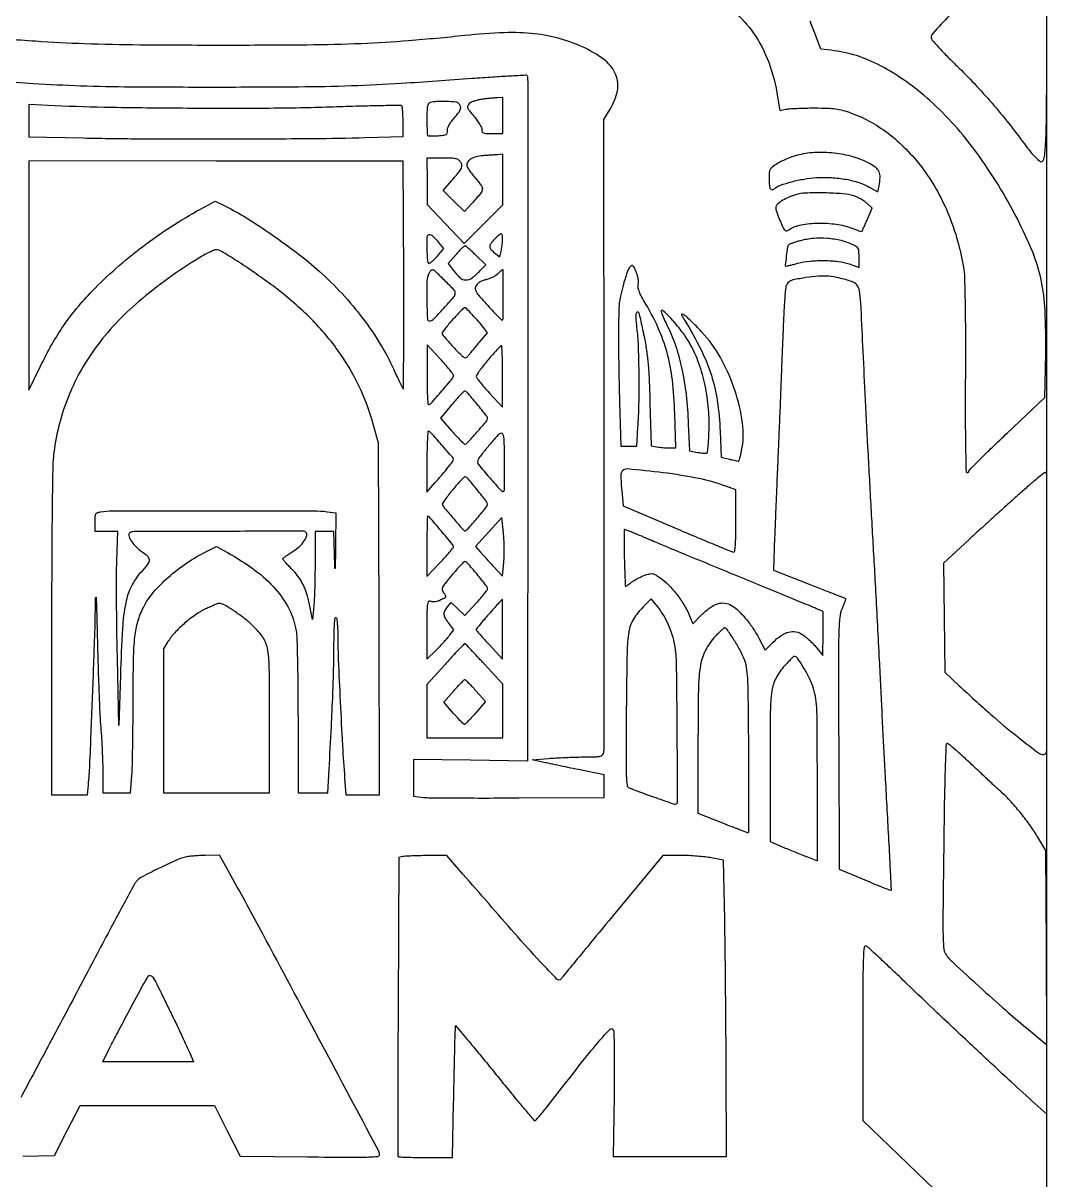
# Model space of a CAD drawing. Header units: millimetres. Extents: x 8 to 202, y 10 to 284.
# Drawn here: x 77.87 to 102.5, y 240.39 to 268.24 of the extents above; entities that cross this region are included whole.
import ezdxf

# ---------------------------------------------------------------- set-up
doc = ezdxf.new("R2010")
doc.units = ezdxf.units.MM
doc.layers.add('CUT', color=1, linetype='Continuous')
doc.layers.add('ENGRAVE', color=7, linetype='Continuous')

msp = doc.modelspace()

# ---------------------------------------------------------------- linework, layer by layer
at = {"layer": 'CUT'}
msp.add_lwpolyline([(62.5, 214), (102.5, 214), (102.5, 284), (62.5, 284)], close=True, dxfattribs=at)
at = {"layer": 'ENGRAVE'}
for points in [[(75.027, 264.546, -0.000025), (75.041, 266.94, -0.197414)], [(76.401, 266.91, 0.002443), (78.115, 266.787, 0.00792), (79.254, 266.73, 0.00708), (80.458, 266.705, 0.001654), (82.477, 266.698, 0.001783), (84.497, 266.706, 0.006621), (85.771, 266.732, 0.007419), (86.97, 266.79, 0.002682), (88.671, 266.908, -0.001619), (89.168, 266.943, -0.002639), (89.589, 266.969, -0.00037), (89.963, 266.99, -0.213411), (89.983, 266.983, -0.197566), (90.01, 266.917, -0.000434), (90.015, 265.822, -0.001078), (90.017, 263.985, -0.000067), (90.012, 258.561), (90.003, 250.47), (88.635, 250.491), (87.266, 250.512), (87.266, 250.067), (87.266, 249.622), (87.506, 249.597, 0.02343), (87.673, 249.588, 0.00096), (88.278, 249.583, 0.001672), (88.994, 249.581, 0.001184), (89.798, 249.583), (91.85, 249.593), (91.85, 249.865), (91.85, 250.138), (91.234, 250.264, -0.000642), (90.98, 250.316, -0.000639), (90.726, 250.37, -0.000625), (90.504, 250.417, -0.002506), (90.368, 250.446), (90.117, 250.502), (90.505, 250.533, -0.00632), (90.686, 250.546, -0.003232), (90.914, 250.557, -0.00321), (91.149, 250.565, -0.00482), (91.355, 250.569, 0.003894), (91.645, 250.574, 0.048157), (91.755, 250.588, 0.151628), (91.809, 250.619, 0.136947), (91.839, 250.676, 0.051198), (91.848, 250.76, 0.000037), (91.852, 252.972, 0.000437), (91.854, 255.439, 0.000267), (91.853, 258.349), (91.846, 265.919), (91.996, 266.167, 0.084472), (92.168, 266.607, 0.149229), (92.133, 266.992, 0.129173), (91.879, 267.33, 0.05607), (91.399, 267.63, 0.040689), (90.794, 267.86, 0.04432), (90.176, 267.981, 0.036238), (89.45, 268.005, 0.016279), (88.498, 267.937, -0.005943), (87.146, 267.811, -0.010059), (86.011, 267.742, -0.007884), (84.7, 267.71, -0.002301), (82.682, 267.701, -0.002063), (80.679, 267.709, -0.006636), (79.345, 267.738, -0.008189), (78.169, 267.799, -0.004696), (76.753, 267.908, 0.001545)], [(94.952, 268.529, -0.069932), (95.447, 267.993, -0.063789), (95.81, 267.293, -0.049169), (96.025, 266.459), (96.077, 266.13), (96.221, 266.163, -0.038099), (96.308, 266.175, -0.00566), (96.484, 266.185, -0.006346), (96.693, 266.192, -0.005426), (96.913, 266.194, -0.007309), (97.225, 266.189, -0.026624), (97.423, 266.172, -0.034044), (97.592, 266.137, -0.018385), (97.795, 266.072, -0.082568), (98.737, 265.542, -0.066176), (99.542, 264.698, -0.061629), (100.145, 263.61, -0.054703), (100.496, 262.364, -0.033128), (100.52, 262.117, -0.003805), (100.534, 261.559, -0.003697), (100.542, 260.79, -0.001447), (100.541, 259.73, 0.001215), (100.54, 258.668, 0.004023), (100.547, 257.969, 0.001039), (100.557, 257.439, 0.407887), (100.581, 257.415, 0.086016), (100.6, 257.418, 0.093898), (100.616, 257.427, 0.100304), (100.626, 257.441, 0.113789), (100.63, 257.457, -0.199278), (100.642, 257.486, -0.000752), (100.898, 257.741, -0.003691), (101.193, 258.029, -0.002292), (101.544, 258.363), (102.457, 259.226), (102.474, 260.27, 0.014773), (102.459, 261.322, 0.041136), (102.367, 262.053, 0.045388), (102.162, 262.719, 0.021379), (101.785, 263.537, 0.03822), (100.81, 265.123, 0.052118), (99.689, 266.372, 0.060427), (98.497, 267.212, 0.096213), (97.31, 267.582), (97.063, 267.609), (96.938, 267.951, 0.014894), (96.806, 268.28, 0.012133)], [(100.165, 268.428, 0.002869), (99.755, 267.987, 0.188116), (99.718, 267.892, 0.18002), (99.738, 267.837, 0.005996), (99.894, 267.661, 0.010329), (100.093, 267.45, 0.006082), (100.339, 267.206, -0.012163), (100.759, 266.78, -0.010194), (101.184, 266.308, -0.010138), (101.593, 265.816, -0.011594), (101.962, 265.328, 0.015904), (102.102, 265.147, 0.025745), (102.234, 265.003, 0.023635), (102.344, 264.904, 0.384813), (102.39, 264.907, 0.172461), (102.446, 265.025, 0.012221), (102.475, 265.397, 0.010775), (102.494, 265.97, 0.00241), (102.499, 266.948), (102.5, 268.614)], [(77.859, 240.96), (78.623, 240.973), (78.932, 241.577), (79.242, 242.181), (80.86, 242.181), (82.478, 242.181), (82.783, 241.568), (83.089, 240.955), (84.71, 240.941, 0.000723), (85.788, 240.933, 0.009322), (86.191, 240.938, 0.01738), (86.406, 240.953, 0.384918), (86.445, 240.996, 0.122956), (86.421, 241.093, 0.00006), (84.9, 243.948, 0.000885), (83.551, 246.468, 0.004269), (82.769, 247.894), (82.597, 248.202), (82.252, 248.197, 0.00844), (82.11, 248.193, 0.008469), (81.968, 248.184, 0.00833), (81.845, 248.172, 0.033181), (81.77, 248.158, 0.044832), (81.542, 248.078, 0.007916), (81.131, 247.884, 0.005376), (80.717, 247.674, 0.09647), (80.601, 247.582, 0.051642), (80.553, 247.511, 0.000651), (80.291, 247.031, 0.001903), (79.992, 246.474, 0.001245), (79.65, 245.83, -0.000198), (79.288, 245.144, -0.000199), (78.927, 244.46, -0.000194), (78.611, 243.864, -0.000803), (78.419, 243.504, 0.00043), (77.813, 242.367, 0.001383)], [(102.499, 238.92), (102.5, 240.444), (102.5, 241.967), (102.216, 242.223, -0.004071), (101.65, 242.739, -0.001132), (100.77, 243.559, -0.001195), (99.856, 244.419, -0.002289), (99.127, 245.115, 0.001769), (98.779, 245.447, 0.002657), (98.474, 245.734, 0.001073), (98.21, 245.978, 0.05959), (98.156, 246.017, 0.533053), (98.107, 245.992, 0.019946), (98.087, 245.747, 0.008954), (98.078, 245.266, 0.000652), (98.076, 243.941), (98.076, 241.82), (99.809, 240.144, 0.000665)]]:
    msp.add_lwpolyline(points, format="xyb", dxfattribs=at)
for points in [[(78.007, 265.89), (78.007, 265.503), (79.315, 265.473, 0.004572), (80.739, 265.453, 0.001569), (82.801, 265.449, 0.001506), (84.838, 265.459, 0.005796), (86.103, 265.483), (87.015, 265.511), (87.013, 265.863, 0.007717), (87.01, 266, 0.011344), (87.003, 266.12, 0.006838), (86.993, 266.219, 0.170512), (86.982, 266.244, 0.202848), (86.954, 266.255, 0.000445), (86.485, 266.248, 0.002843), (85.955, 266.236, 0.00175), (85.331, 266.216, -0.007179), (83.911, 266.186, -0.002794), (81.947, 266.184, -0.002768), (79.995, 266.204, -0.007847), (78.635, 266.247), (78.007, 266.276)], [(87.665, 266.323, 0.178659), (87.624, 266.294, 0.102834), (87.6, 266.238, 0.04298), (87.588, 266.134, 0.006575), (87.586, 265.926, 0.004707), (87.587, 265.78, 0.007275), (87.591, 265.654, 0.002935), (87.597, 265.547, 0.183298), (87.605, 265.53, 0.188599), (87.62, 265.523, 0.007109), (87.687, 265.521, 0.011955), (87.767, 265.522, 0.008036), (87.858, 265.527, 0.010257), (87.996, 265.539, 0.094785), (88.053, 265.557, 0.219395), (88.077, 265.588, 0.087755), (88.079, 265.644, -0.110587), (88.084, 265.699, -0.042947), (88.114, 265.771, -0.035311), (88.165, 265.853, -0.021209), (88.236, 265.944, 0.014393), (88.35, 266.086, 0.084316), (88.395, 266.17, 0.169026), (88.393, 266.235, 0.107799), (88.352, 266.3, 0.176221), (88.278, 266.335, 0.01344), (88.053, 266.348, 0.019233), (87.824, 266.347, 0.053202)], [(88.92, 266.404, 0.025139), (88.823, 266.387, 0.025662), (88.729, 266.361, 0.026495), (88.649, 266.329, 0.089111), (88.604, 266.298, 0.089993), (88.568, 266.246, 0.198733), (88.566, 266.199, 0.07853), (88.602, 266.135, 0.007187), (88.717, 265.994, -0.018832), (88.79, 265.901, -0.022143), (88.852, 265.807, -0.021741), (88.897, 265.724, -0.112905), (88.908, 265.674, 0.109175), (88.919, 265.623, 0.196408), (88.95, 265.595, 0.080613), (89.014, 265.582, 0.009576), (89.159, 265.579), (89.41, 265.579), (89.41, 266.013), (89.41, 266.446), (89.284, 266.439, 0.008626), (89.22, 266.435, 0.002815), (89.126, 266.426, 0.002805), (89.021, 266.416, 0.003161)], [(96.479, 265.05, 0.021692), (96.368, 265.016, 0.013654), (96.242, 264.966, 0.013705), (96.12, 264.91, 0.024343), (96.023, 264.857, 0.016937), (95.897, 264.772, 0.109704), (95.846, 264.716, 0.112376), (95.824, 264.643, 0.018159), (95.82, 264.495, 0.015581), (95.827, 264.326, 0.102772), (95.849, 264.246, 0.317307), (95.89, 264.225, 0.139564), (95.947, 264.25, -0.086399), (96.096, 264.336, -0.022834), (96.359, 264.417, -0.023032), (96.663, 264.482, -0.02543), (96.962, 264.517, -0.029762), (97.32, 264.518, -0.031199), (97.67, 264.476, -0.033225), (97.987, 264.396, -0.051128), (98.245, 264.282), (98.438, 264.172), (98.466, 264.321, 0.035842), (98.489, 264.523, 0.11331), (98.464, 264.656, 0.122582), (98.386, 264.758, 0.045469), (98.232, 264.859, 0.054808), (97.839, 265.017, 0.041115), (97.381, 265.106, 0.040824), (96.91, 265.119, 0.051405)], [(78.009, 262.158), (78.01, 259.399), (78.282, 259.964, -0.015528), (78.561, 260.498, -0.022597), (78.841, 260.949, -0.023264), (79.154, 261.363, -0.017991), (79.532, 261.784, -0.02027), (80.107, 262.335, -0.018633), (80.741, 262.854, -0.018372), (81.421, 263.331, -0.018303), (82.136, 263.758), (82.488, 263.951), (82.742, 263.827, -0.025681), (83.241, 263.549, -0.011872), (83.862, 263.14, -0.011845), (84.483, 262.688, -0.018706), (84.991, 262.268, -0.024298), (85.543, 261.724, -0.024117), (86.042, 261.129, -0.024917), (86.464, 260.51, -0.031513), (86.787, 259.898, 0.002642), (86.865, 259.728, 0.003949), (86.935, 259.581, 0.00171), (86.996, 259.456, 0.082444), (87.012, 259.433, 0.665936), (87.023, 259.438, 0.000139), (87.027, 260.223, 0.00156), (87.03, 261.105, 0.000921), (87.027, 262.159), (87.015, 264.911), (82.511, 264.915), (78.007, 264.918)], [(88.931, 265.044, 0.042526), (88.774, 265.018, 0.071257), (88.65, 264.967, 0.095589), (88.571, 264.897, 0.166051), (88.543, 264.815, 0.135547), (88.554, 264.778, 0.013551), (88.605, 264.697, 0.01625), (88.672, 264.604, 0.012226), (88.752, 264.505, -0.019246), (88.896, 264.323, -0.195954), (88.919, 264.231, -0.140353), (88.876, 264.135, -0.008406), (88.664, 263.892), (88.487, 263.698), (88.234, 263.951), (87.98, 264.205), (88.185, 264.448, 0.004966), (88.362, 264.66, 0.059692), (88.418, 264.75, 0.159561), (88.427, 264.817, 0.092589), (88.397, 264.893, 0.105123), (88.349, 264.943, 0.095976), (88.284, 264.97, 0.045644), (88.177, 264.983, 0.007103), (87.962, 264.986), (87.586, 264.986), (87.588, 264.428), (87.59, 263.869), (88.035, 263.401), (88.48, 262.934), (88.945, 263.399), (89.41, 263.864), (89.41, 264.471), (89.41, 265.078), (89.284, 265.069, 0.001367), (89.221, 265.065, 0.000471), (89.129, 265.058, 0.000468), (89.028, 265.051, 0.000543)], [(96.453, 264.103, 0.025733), (96.264, 264.031, 0.040638), (96.112, 263.948, 0.048724), (96.008, 263.865, 0.201656), (95.978, 263.792, 0.069815), (95.984, 263.746, 0.011405), (96.011, 263.661, 0.012369), (96.047, 263.561, 0.010622), (96.09, 263.458, 0.006783), (96.164, 263.296, 0.103561), (96.202, 263.247, 0.264656), (96.242, 263.239, 0.061686), (96.307, 263.27, -0.097244), (96.588, 263.38, -0.039839), (96.999, 263.421, -0.039135), (97.436, 263.395, -0.056676), (97.811, 263.299, 0.004285), (97.902, 263.266, 0.007079), (97.98, 263.239, 0.002016), (98.047, 263.217, 0.364944), (98.053, 263.22, 0.01432), (98.057, 263.228, 0.000078), (98.093, 263.308, 0.000342), (98.134, 263.398, 0.000217), (98.181, 263.504), (98.303, 263.778), (98.169, 263.9, 0.03402), (98.105, 263.951, 0.020667), (98.024, 264.003, 0.020667), (97.938, 264.048, 0.034009), (97.862, 264.077, 0.057723), (97.596, 264.128, 0.013525), (97.143, 264.148, 0.012784), (96.692, 264.145, 0.070645)], [(87.613, 263.128, 0.196607), (87.585, 263.061, 0.007626), (87.586, 262.787, 0.006748), (87.596, 262.51, 0.246997), (87.627, 262.457, 0.287502), (87.652, 262.457, 0.027484), (87.704, 262.495, 0.028408), (87.766, 262.55, 0.01828), (87.831, 262.621), (87.993, 262.81), (87.869, 262.959, 0.017693), (87.778, 263.062, 0.055811), (87.707, 263.12, 0.1052), (87.653, 263.141, 0.241736)], [(89.213, 263.034, 0.029766), (89.122, 262.926, 0.164888), (89.098, 262.855, 0.186014), (89.124, 262.79, 0.03974), (89.216, 262.705), (89.342, 262.606), (89.37, 262.736, 0.025309), (89.395, 262.88, 0.02784), (89.404, 263.022, 0.023035), (89.399, 263.138, 0.389187), (89.373, 263.162, 0.153934), (89.352, 263.155, 0.016157), (89.311, 263.124, 0.018805), (89.263, 263.083, 0.014011)], [(96.571, 262.997, 0.008472), (96.473, 262.969, 0.011533), (96.386, 262.94, 0.008534), (96.314, 262.914, 0.116513), (96.292, 262.898, 0.144057), (96.264, 262.84, 0.006959), (96.233, 262.627, 0.004365), (96.207, 262.407, 0.447595), (96.225, 262.387, 0.057751), (96.241, 262.388, 0.001249), (96.318, 262.407, 0.002849), (96.407, 262.429, 0.001917), (96.51, 262.455, -0.040653), (96.805, 262.507, -0.026574), (97.151, 262.52, -0.026809), (97.486, 262.498, -0.052906), (97.745, 262.438), (97.985, 262.355), (97.985, 262.594, 0.014186), (97.98, 262.739, 0.098151), (97.963, 262.807, 0.13552), (97.922, 262.854, 0.036085), (97.836, 262.902, 0.052499), (97.552, 263.001, 0.038657), (97.223, 263.051, 0.038132), (96.884, 263.051, 0.046361)], [(82.101, 262.581, 0.037642), (80.654, 261.534, 0.059051), (79.607, 260.413, 0.066323), (78.934, 259.184, 0.065507), (78.602, 257.816, 0.022663), (78.582, 257.482, 0.00129), (78.568, 256.45, 0.001805), (78.558, 255.14, 0.000958), (78.555, 253.517), (78.555, 249.661), (78.985, 249.661), (79.415, 249.661), (79.44, 249.901, 0.015734), (79.475, 250.373, 0.000773), (79.538, 251.937, 0.001249), (79.593, 253.461, 0.006276), (79.612, 254.314, -0.027359), (79.618, 254.417, -0.919613), (79.626, 254.416, -0.005754), (79.639, 254.083, -0.000981), (79.654, 253.447, 0.001967), (79.672, 252.786, 0.002096), (79.694, 252.139, 0.001991), (79.718, 251.583, 0.009729), (79.738, 251.268, -0.006141), (79.757, 251.018, -0.003926), (79.772, 250.726, -0.003944), (79.783, 250.44, -0.007345), (79.786, 250.208), (79.786, 249.707), (80.121, 249.707), (80.457, 249.707), (80.486, 250.124, 0.011556), (80.498, 250.367, 0.001965), (80.507, 250.829, 0.002145), (80.514, 251.373, 0.001909), (80.517, 251.937, -0.004339), (80.526, 252.925, -0.023008), (80.56, 253.465, -0.041378), (80.633, 253.836, -0.048455), (80.763, 254.169, -0.05988), (81, 254.525, -0.034266), (81.362, 254.893, -0.032298), (81.803, 255.236, -0.032809), (82.283, 255.517), (82.522, 255.637), (82.785, 255.491, -0.032049), (83.454, 255.061, -0.053827), (83.945, 254.61, -0.063871), (84.27, 254.128, -0.075896), (84.439, 253.607, -0.03305), (84.456, 253.423, -0.002099), (84.47, 252.881, -0.003075), (84.48, 252.234, -0.002282), (84.484, 251.52), (84.484, 249.707), (84.843, 249.707), (85.201, 249.707), (85.233, 250.266, 0.00125), (85.287, 251.293, 0.002813), (85.322, 252.072, 0.003641), (85.342, 252.697, 0.005744), (85.349, 253.233, -0.004293), (85.353, 253.545, -0.012158), (85.362, 253.762, -0.009423), (85.375, 253.916, -0.552512), (85.396, 253.926, -0.227355), (85.415, 253.897, -0.008563), (85.429, 253.765, -0.013674), (85.439, 253.603, -0.008367), (85.442, 253.41, 0.010591), (85.453, 252.913, 0.001514), (85.5, 251.895, 0.001856), (85.555, 250.843, 0.004405), (85.606, 250.06), (85.636, 249.661), (86.042, 249.661), (86.448, 249.661), (86.435, 253.892), (86.421, 258.122), (86.301, 258.559, 0.044206), (85.948, 259.505, 0.045076), (85.437, 260.368, 0.042752), (84.752, 261.163, 0.033024), (83.883, 261.908, 0.00866), (83.478, 262.2, 0.008442), (83.061, 262.48, 0.005722), (82.685, 262.717, 0.079651), (82.537, 262.778, 0.149411), (82.486, 262.775, 0.016223), (82.376, 262.729, 0.018468), (82.244, 262.664, 0.013053)], [(88.286, 262.668), (88.098, 262.452), (88.218, 262.287, 0.053065), (88.379, 262.108, 0.184039), (88.521, 262.053, 0.16441), (88.675, 262.105, 0.040529), (88.876, 262.285), (89.004, 262.419), (88.771, 262.642, 0.004494), (88.68, 262.728, 0.006555), (88.598, 262.803, 0.003494), (88.527, 262.864, 0.107263), (88.507, 262.875, 0.253741), (88.487, 262.87, 0.009513), (88.429, 262.818, 0.015154), (88.361, 262.75, 0.009846)], [(92.473, 262.372, 0.08268), (92.424, 262.289, 0.013109), (92.362, 262.11, 0.013725), (92.297, 261.886, 0.0099), (92.236, 261.634, 0.047048), (92.205, 261.382, 0.005577), (92.196, 260.819, 0.005717), (92.2, 260.074, 0.002717), (92.222, 259.114), (92.252, 258.054), (92.443, 258.054), (92.634, 258.054), (92.664, 258.498, 0.011932), (92.688, 259.061, 0.006433), (92.692, 259.755, 0.006169), (92.678, 260.418, 0.020516), (92.647, 260.854, -0.006911), (92.622, 261.098, -0.036605), (92.62, 261.232, -0.157227), (92.64, 261.281, -0.444314), (92.672, 261.283, -0.137924), (92.685, 261.261, -0.001611), (92.723, 261.1, -0.004746), (92.765, 260.912, -0.003064), (92.811, 260.694, -0.01256), (92.87, 260.357, -0.015132), (92.908, 260.038, -0.011522), (92.933, 259.655, -0.003898), (92.953, 259.096), (92.981, 258.062), (93.117, 258.035, 0.017284), (93.18, 258.025, 0.009134), (93.26, 258.016, 0.009078), (93.341, 258.01, 0.013855), (93.412, 258.008), (93.572, 258.008), (93.549, 258.84, 0.02204), (93.491, 259.646, 0.037771), (93.363, 260.307, 0.040085), (93.144, 260.914, 0.02892), (92.808, 261.551, -0.01496), (92.733, 261.686, -0.038656), (92.689, 261.788, -0.053373), (92.669, 261.874, -0.070454), (92.672, 261.953, 0.05597), (92.675, 262.02, 0.031471), (92.665, 262.101, 0.029909), (92.644, 262.187, 0.03175), (92.613, 262.267, 0.010733), (92.565, 262.367, 0.114528), (92.536, 262.401, 0.306352), (92.508, 262.403, 0.082989)], [(87.633, 262.207, 0.116201), (87.586, 262.031, 0.010934), (87.583, 261.582, 0.006374), (87.596, 261.116, 0.402383), (87.65, 261.064, 0.203467), (87.734, 261.1, 0.006772), (87.988, 261.37, 0.007371), (88.233, 261.645, 0.176034), (88.269, 261.741, 0.197669), (88.242, 261.808, 0.005323), (88.015, 262.039, 0.005554), (87.783, 262.265, 0.184652), (87.713, 262.294, 0.178989), (87.697, 262.289, 0.037985), (87.676, 262.269, 0.035266), (87.653, 262.241, 0.027179)], [(89.295, 262.203, -0.065967), (89.248, 262.164, -0.026389), (89.176, 262.122, -0.025557), (89.093, 262.086, -0.029342), (89.01, 262.059, 0.028403), (88.918, 262.031, 0.049681), (88.847, 261.995, 0.061023), (88.795, 261.953, 0.085372), (88.761, 261.904, 0.138323), (88.75, 261.832, 0.107927), (88.777, 261.757, 0.043214), (88.856, 261.65, 0.005369), (89.05, 261.435, 0.003273), (89.18, 261.297, 0.005466), (89.292, 261.182, 0.0012), (89.39, 261.084, 0.413948), (89.399, 261.084, 0.19679), (89.418, 261.128, 0.000738), (89.422, 261.699, 0.000522), (89.424, 262.277, 0.415227), (89.406, 262.295, 0.157583), (89.391, 262.29, 0.017542), (89.362, 262.268, 0.01997), (89.329, 262.238, 0.014922)], [(96.707, 262.11, 0.016394), (96.389, 262.053, 0.162485), (96.274, 261.985, 0.150672), (96.219, 261.859, 0.013512), (96.188, 261.512, 0.00371), (96.174, 261.254, 0.000875), (96.154, 260.824, 0.000901), (96.133, 260.33, 0.000887), (96.114, 259.832, -0.000512), (96.094, 259.298, -0.000349), (96.069, 258.691, -0.000352), (96.045, 258.105, -0.000709), (96.026, 257.643, 0.000529), (96.007, 257.209, 0.00036), (95.986, 256.716, 0.000362), (95.967, 256.239, 0.000727), (95.952, 255.863), (95.923, 255.063), (96.783, 254.729, -0.000767), (97.113, 254.6, -0.001241), (97.394, 254.49, -0.000165), (97.644, 254.39, -0.094711), (97.657, 254.382, -0.287906), (97.66, 254.37, -0.005623), (97.64, 254.307, -0.011654), (97.612, 254.233, -0.007323), (97.577, 254.147, 0.075783), (97.52, 253.927, 0.019346), (97.496, 253.558, 0.00691), (97.488, 252.872, 0.000458), (97.494, 250.898), (97.506, 247.87), (98.121, 247.609, 0.002602), (98.359, 247.51, 0.004245), (98.561, 247.429, 0.000813), (98.739, 247.359, 0.273513), (98.753, 247.361, 0.234425), (98.763, 247.384, 0.000344), (98.74, 247.855, 0.001479), (98.703, 248.56, 0.000204), (98.622, 250.026, -0.001018), (98.601, 250.413, -0.000328), (98.571, 250.986, -0.000327), (98.54, 251.624, -0.000367), (98.51, 252.238, 0.000793), (98.476, 252.911, 0.000438), (98.434, 253.731, 0.000437), (98.389, 254.563, 0.000704), (98.35, 255.271, -0.000593), (98.272, 256.652, -0.000604), (98.198, 258.025, -0.000632), (98.131, 259.322, -0.000908), (98.076, 260.471, 0.001321), (98.026, 261.498, 0.029565), (97.993, 261.793, 0.125739), (97.93, 261.934, 0.150953), (97.811, 262.015, 0.016812), (97.498, 262.101, 0.037105), (97.253, 262.141, 0.038518), (97.011, 262.143, 0.019509)], [(88.205, 261.098, 0.007658), (88.108, 260.986, 0.011214), (88.026, 260.883, 0.00681), (87.961, 260.796, 0.165489), (87.952, 260.767, 0.160364), (87.963, 260.739, 0.006012), (88.035, 260.649, 0.010332), (88.125, 260.545, 0.007028), (88.231, 260.429, 0.004083), (88.414, 260.24, 0.070363), (88.482, 260.188, 0.255738), (88.531, 260.187, 0.103994), (88.583, 260.231, -0.005302), (88.624, 260.281, -0.001292), (88.692, 260.364, -0.001324), (88.771, 260.458, -0.001319), (88.851, 260.552), (89.044, 260.779), (88.946, 260.91, 0.018226), (88.828, 261.056, 0.011922), (88.681, 261.216, 0.00537), (88.535, 261.365, 0.198766), (88.492, 261.383, 0.193546), (88.472, 261.375, 0.004319), (88.394, 261.299, 0.009127), (88.305, 261.207, 0.005968)], [(93.222, 261.292, 0.028672), (93.242, 261.231, 0.007121), (93.282, 261.135, 0.007258), (93.331, 261.026, 0.007225), (93.384, 260.918, -0.037112), (93.576, 260.45, -0.027326), (93.721, 259.908, -0.024222), (93.821, 259.288, -0.016852), (93.875, 258.579), (93.903, 257.942), (94.1, 257.903, 0.016194), (94.178, 257.89, 0.022455), (94.249, 257.884, 0.019964), (94.306, 257.884, 0.188583), (94.328, 257.894, 0.173364), (94.341, 257.92, 0.003589), (94.354, 258.067, 0.007954), (94.366, 258.241, 0.005216), (94.375, 258.441, 0.031682), (94.356, 259.017, 0.032324), (94.265, 259.582, 0.033729), (94.108, 260.106, 0.043932), (93.892, 260.557, 0.030854), (93.706, 260.83, 0.020225), (93.461, 261.123, 0.027694), (93.263, 261.317, 0.742876)], [(93.789, 261.081, -0.020673), (94.182, 260.37, -0.03855), (94.43, 259.76, -0.040708), (94.573, 259.143, -0.026172), (94.642, 258.411), (94.668, 257.787), (94.864, 257.738, 0.00249), (94.941, 257.719, 0.003562), (95.009, 257.703, 0.001959), (95.067, 257.69, 0.053709), (95.083, 257.689, 0.325615), (95.093, 257.696, 0.006322), (95.114, 257.764, 0.012616), (95.136, 257.846, 0.0078), (95.158, 257.944, 0.085751), (95.18, 258.607, 0.046692), (94.993, 259.403, 0.045471), (94.649, 260.183, 0.061416), (94.196, 260.807, 0.006505), (94.063, 260.945, 0.008134), (93.937, 261.07, 0.006745), (93.828, 261.171, 0.060735), (93.775, 261.208, 0.024626), (93.721, 261.233, 0.571276), (93.71, 261.225, 0.105703), (93.72, 261.195, 0.003113)], [(87.588, 259.775, 0.005082), (87.59, 259.5, 0.008461), (87.598, 259.268, 0.002851), (87.609, 259.072, 0.396013), (87.624, 259.057, 0.215197), (87.687, 259.085, 0.00346), (87.945, 259.382, 0.003964), (88.197, 259.68, 0.17536), (88.224, 259.756, 0.163659), (88.213, 259.789, 0.006335), (88.131, 259.894, 0.010718), (88.028, 260.017, 0.007295), (87.907, 260.152), (87.59, 260.494)], [(89.056, 260.128, 0.008098), (88.947, 259.994, 0.011669), (88.856, 259.872, 0.007537), (88.783, 259.767, 0.155313), (88.773, 259.731, 0.155335), (88.785, 259.695, 0.006919), (88.867, 259.589, 0.011096), (88.969, 259.466, 0.007653), (89.091, 259.331), (89.407, 258.989), (89.408, 259.73, 0.004326), (89.406, 260.014, 0.007229), (89.399, 260.253, 0.002092), (89.39, 260.457, 0.41247), (89.376, 260.469, 0.191696), (89.354, 260.46, 0.003543), (89.268, 260.369, 0.008172), (89.168, 260.259, 0.005305)], [(88.183, 259.051), (87.909, 258.726), (88.187, 258.412, 0.005851), (88.296, 258.292, 0.008967), (88.394, 258.191, 0.004169), (88.479, 258.108, 0.194469), (88.501, 258.099, 0.212191), (88.55, 258.121, 0.002585), (88.789, 258.389, 0.002895), (89.023, 258.657, 0.180039), (89.045, 258.715, 0.171112), (89.022, 258.781, 0.003312), (88.789, 259.067, 0.002785), (88.55, 259.352, 0.220609), (88.498, 259.376, 0.197215), (88.473, 259.366, 0.005557), (88.388, 259.281, 0.010546), (88.291, 259.176, 0.006959)], [(87.586, 257.686), (87.586, 256.946), (87.779, 257.166, 0.004854), (87.959, 257.374, 0.008983), (88.101, 257.548, 0.005193), (88.21, 257.69, 0.162962), (88.224, 257.731, 0.181211), (88.207, 257.777, 0.001468), (87.943, 258.078, 0.002081), (87.684, 258.37, 0.116752), (87.624, 258.411, 0.507952), (87.609, 258.401, 0.003045), (87.597, 258.204, 0.008422), (87.588, 257.969, 0.004902)], [(89.071, 258.058, 0.004963), (88.891, 257.837, 0.044309), (88.822, 257.733, 0.126329), (88.805, 257.665, 0.17548), (88.826, 257.607, 0.002234), (89.084, 257.303, 0.007695), (89.255, 257.109, 0.005038), (89.381, 256.974, 0.205739), (89.417, 256.959, 0.412745), (89.45, 256.992, 0.001484), (89.452, 257.607, 0.003711), (89.447, 258.186, 0.089878), (89.415, 258.344, 0.326828), (89.381, 258.366, 0.158197), (89.331, 258.346, 0.040324), (89.244, 258.261, 0.004945)], [(92.259, 257.404, 0.089586), (92.253, 257.365, 0.006489), (92.255, 257.256, 0.008919), (92.261, 257.126, 0.006624), (92.272, 256.982), (92.306, 256.618), (93.606, 256.062, 0.001298), (94.108, 255.848, 0.002045), (94.541, 255.668, 0.000487), (94.92, 255.512, 0.084083), (94.963, 255.502, 0.385509), (94.992, 255.526, 0.019073), (95.008, 255.661, 0.015663), (95.017, 255.876, 0.003401), (95.02, 256.249), (95.02, 256.998), (94.781, 257.087, 0.039274), (94.132, 257.271, 0.018318), (93.269, 257.412, 0.00932), (92.416, 257.503, 0.338519)], [(101.833, 256.894, 0.00171), (101.564, 256.653, 0.000956), (101.238, 256.359, 0.000954), (100.91, 256.06, 0.001551), (100.632, 255.805), (100.019, 255.237), (100.032, 253.924), (100.045, 252.611), (100.395, 252.284, 0.007283), (101.154, 251.594, 0.013407), (101.794, 251.058, 0.007753), (102.323, 250.653, 0.3072), (102.463, 250.647, 0.259952), (102.5, 250.714, 0.000075), (102.499, 254.043, 0.000064), (102.498, 257.377, 0.41403), (102.46, 257.415, 0.173603), (102.433, 257.405, 0.001481), (102.259, 257.262, 0.004972), (102.061, 257.094, 0.003157)], [(88.207, 257.004, 0.007784), (88.107, 256.879, 0.012093), (88.025, 256.767, 0.006376), (87.961, 256.672, 0.247965), (87.958, 256.647, 0.07759), (88.011, 256.559, 0.003759), (88.233, 256.3, 0.001477), (88.471, 256.026, 0.286382), (88.505, 256.016, 0.148032), (88.571, 256.057, 0.003937), (88.797, 256.32, 0.003469), (89.022, 256.589, 0.176897), (89.044, 256.653, 0.16623), (89.021, 256.719, 0.003498), (88.799, 256.996, 0.00407), (88.575, 257.266, 0.134605), (88.506, 257.313, 0.285598), (88.484, 257.308, 0.006189), (88.404, 257.227, 0.012247), (88.311, 257.126, 0.00772)], [(85.185, 256.474), (85.396, 256.445), (85.386, 255.664, -0.000244), (85.38, 255.178, -0.023775), (85.376, 255.109, -0.933686), (85.371, 255.109, -0.000689), (85.362, 255.442), (85.348, 256.001), (85.121, 256.001), (84.895, 256.001), (84.894, 255.26, -0.003584), (84.892, 254.953, -0.003484), (84.885, 254.643, -0.003438), (84.875, 254.37, -0.012919), (84.864, 254.2), (84.834, 253.881), (84.77, 254.2, 0.024861), (84.698, 254.487, 0.041044), (84.606, 254.719, 0.044578), (84.483, 254.919, 0.03686), (84.32, 255.109, -0.00627), (84.243, 255.188, -0.009448), (84.178, 255.259, -0.004837), (84.125, 255.32, -0.177629), (84.119, 255.337, -0.230086), (84.127, 255.352, -0.005762), (84.191, 255.402, -0.011234), (84.271, 255.459, -0.00728), (84.365, 255.521, 0.044185), (84.518, 255.639, 0.055283), (84.635, 255.774, 0.070397), (84.696, 255.897, 0.284429), (84.678, 255.974, 0.199324), (84.607, 256.004, 0.000146), (82.567, 256, 0.000193), (80.539, 255.995, 0.141792), (80.439, 255.965, 0.320012), (80.412, 255.899, 0.078308), (80.46, 255.783, 0.057865), (80.563, 255.65, 0.046604), (80.702, 255.533, -0.033616), (80.86, 255.407, -0.207679), (80.901, 255.315, -0.168616), (80.866, 255.21, -0.020825), (80.708, 255.022, 0.071286), (80.475, 254.68, 0.064872), (80.338, 254.276, 0.035231), (80.261, 253.666, 0.006531), (80.212, 252.535), (80.176, 251.326), (80.139, 252.945, -0.002115), (80.126, 253.618, -0.00203), (80.119, 254.3, -0.002009), (80.117, 254.901, -0.007335), (80.124, 255.283), (80.146, 256.001), (79.875, 256.001), (79.604, 256.001), (79.604, 256.226, -0.012014), (79.607, 256.363, -0.10709), (79.622, 256.42, -0.186334), (79.657, 256.451, -0.052242), (79.729, 256.47, -0.037158), (80.023, 256.493, -0.000277), (82.449, 256.496, -0.000302), (84.865, 256.496, -0.033933)], [(87.586, 255.639), (87.586, 254.911), (87.905, 255.249, 0.006286), (88.027, 255.381, 0.00942), (88.13, 255.5, 0.004929), (88.214, 255.602, 0.170469), (88.224, 255.631, 0.175627), (88.205, 255.685, 0.001585), (87.927, 256.015, 0.00135), (87.646, 256.346, 0.219329), (87.603, 256.366, 0.406482), (87.596, 256.359, 0.000574), (87.591, 256.152, 0.003778), (87.587, 255.918, 0.002266)], [(89.073, 255.986), (88.758, 255.634), (88.867, 255.51, 0.002303), (88.924, 255.446, 0.000754), (89.007, 255.353, 0.000751), (89.1, 255.251, 0.000849), (89.19, 255.152), (89.403, 254.919), (89.435, 255.26, 0.016859), (89.445, 255.417, 0.009353), (89.446, 255.608, 0.009319), (89.44, 255.803, 0.014841), (89.427, 255.969), (89.387, 256.338)], [(92.335, 255.363, 0.001977), (92.343, 255.1, 0.003294), (92.351, 254.88, 0.000437), (92.36, 254.684, 0.397385), (92.366, 254.679, 0.149803), (92.376, 254.681, 0.00301), (92.419, 254.71, 0.006854), (92.469, 254.745, 0.004517), (92.526, 254.787, -0.026026), (92.594, 254.832, -0.015501), (92.679, 254.88, -0.015496), (92.768, 254.922, -0.025763), (92.845, 254.951, -0.027449), (92.951, 254.979, -0.101032), (93.02, 254.979, -0.084805), (93.09, 254.951, -0.015989), (93.206, 254.877, -0.048631), (93.393, 254.719, -0.026577), (93.591, 254.493, -0.026415), (93.766, 254.243, -0.041567), (93.887, 254.01), (93.984, 253.774), (94.194, 253.988, -0.039275), (94.396, 254.163, -0.082245), (94.58, 254.258, -0.107609), (94.752, 254.274, -0.109006), (94.913, 254.218, -0.052349), (95.081, 254.088, -0.028195), (95.259, 253.897, -0.026688), (95.429, 253.67, -0.027563), (95.572, 253.428), (95.722, 253.139), (95.916, 253.332, -0.045557), (96.11, 253.494, -0.089485), (96.293, 253.577, -0.111015), (96.466, 253.581, -0.100564), (96.631, 253.512, -0.027135), (96.703, 253.457, -0.012588), (96.79, 253.379, -0.012428), (96.878, 253.292, -0.016923), (96.952, 253.21), (97.116, 253.014), (97.117, 253.543), (97.118, 254.072), (96.947, 254.145, 0.003181), (96.826, 254.196, 0.000116), (96.364, 254.386, 0.000212), (95.818, 254.611, 0.000149), (95.202, 254.864, -0.000451), (94.554, 255.131, -0.000452), (93.906, 255.399, -0.000441), (93.34, 255.634, -0.001797), (92.997, 255.778, 0.00125), (92.754, 255.881, 0.001989), (92.545, 255.968, 0.000406), (92.36, 256.043, 0.097176), (92.343, 256.047, 0.409838), (92.333, 256.038, 0.001151), (92.331, 255.846, 0.005354), (92.331, 255.625, 0.003208)], [(88.184, 254.944, 0.00554), (88.023, 254.749, 0.050146), (87.962, 254.657, 0.143531), (87.95, 254.596, 0.162946), (87.974, 254.541, -0.040292), (88.028, 254.47, -0.241879), (88.032, 254.426, -0.179692), (87.998, 254.388, -0.021701), (87.894, 254.338, -0.029157), (87.824, 254.314, -0.04962), (87.763, 254.302, -0.060304), (87.711, 254.304, -0.083591), (87.666, 254.319, 0.364345), (87.623, 254.31, 0.137355), (87.598, 254.249, 0.02764), (87.587, 254.088, 0.002018), (87.586, 253.644), (87.586, 252.926), (87.817, 253.152, 0.007234), (87.913, 253.248, 0.006692), (88.008, 253.349, 0.006694), (88.09, 253.442, 0.022139), (88.141, 253.506), (88.232, 253.633), (88.114, 253.788, -0.03009), (88.03, 253.912, -0.114141), (88.002, 254.001, -0.138401), (88.019, 254.084, -0.052788), (88.084, 254.183), (88.172, 254.291), (88.337, 254.131), (88.502, 253.972), (88.772, 254.268, 0.008002), (88.875, 254.386, 0.01147), (88.963, 254.493, 0.007472), (89.032, 254.585, 0.149343), (89.043, 254.618, 0.1809), (89.019, 254.69, 0.004288), (88.791, 254.968, 0.003797), (88.556, 255.244, 0.218313), (88.497, 255.271, 0.200389), (88.475, 255.262, 0.004163), (88.39, 255.175, 0.009046), (88.293, 255.069, 0.005884)], [(82.259, 254.132, 0.042828), (82.018, 253.992, 0.025636), (81.756, 253.787, 0.025707), (81.518, 253.558, 0.046703), (81.354, 253.345), (81.246, 253.175), (81.246, 251.441), (81.246, 249.707), (82.523, 249.707), (83.8, 249.707), (83.8, 251.426, 0.002771), (83.793, 252.741, 0.044067), (83.748, 253.185, 0.111348), (83.627, 253.466, 0.049923), (83.356, 253.768, 0.023457), (83.156, 253.934, 0.017012), (82.92, 254.1, 0.012677), (82.695, 254.239, 0.130562), (82.591, 254.267, 0.09366), (82.562, 254.262, 0.005375), (82.475, 254.228, 0.008044), (82.372, 254.184, 0.005813)], [(89.077, 254.009, 0.003626), (88.96, 253.873, 0.005682), (88.861, 253.754, 0.001871), (88.778, 253.651, 0.179003), (88.772, 253.633, 0.168788), (88.779, 253.615, 0.001769), (88.866, 253.514, 0.005398), (88.968, 253.398, 0.003452), (89.09, 253.265), (89.406, 252.922), (89.408, 253.641, 0.001757), (89.408, 253.916, 0.00293), (89.405, 254.148, 0.000346), (89.402, 254.354, 0.409135), (89.396, 254.359, 0.210232), (89.388, 254.355, 0.000585), (89.297, 254.256, 0.00331), (89.195, 254.143, 0.002043)], [(92.788, 254.18, 0.059331), (92.555, 253.884, 0.096815), (92.444, 253.585, 0.03629), (92.401, 253.1, 0.002446), (92.384, 251.708, 0.0008), (92.377, 250.555, 0.010121), (92.384, 250.121, 0.020479), (92.402, 249.888, 0.274854), (92.452, 249.823, 0.00845), (92.698, 249.729, 0.002308), (93.09, 249.59, 0.000513), (93.515, 249.442, 0.083851), (93.564, 249.433, 0.415569), (93.618, 249.487, 0.000469), (93.608, 251.243, 0.00211), (93.591, 252.863, 0.048505), (93.539, 253.323, 0.030768), (93.471, 253.566, 0.028529), (93.373, 253.806, 0.028854), (93.25, 254.031, 0.03359), (93.107, 254.227), (92.983, 254.375)], [(94.528, 253.475, 0.064181), (94.289, 253.138, 0.082261), (94.168, 252.777, 0.036231), (94.118, 252.209, 0.003793), (94.108, 250.872), (94.108, 249.214), (94.699, 248.981, 0.00145), (94.927, 248.892, 0.00228), (95.124, 248.817, 0.000568), (95.297, 248.753, 0.089532), (95.317, 248.749, 0.412028), (95.328, 248.76, 0.000184), (95.332, 249.329, 0.002134), (95.333, 249.965, 0.001279), (95.33, 250.722, 0.000812), (95.319, 251.989, 0.010476), (95.305, 252.463, 0.02912), (95.275, 252.733, 0.05499), (95.214, 252.944, 0.029536), (95.112, 253.157, 0.015734), (94.963, 253.407, 0.007831), (94.806, 253.644, 0.247416), (94.747, 253.675, 0.179091), (94.726, 253.667, 0.008039), (94.668, 253.616, 0.012644), (94.601, 253.552, 0.008627)], [(88.03, 252.807), (87.586, 252.314), (87.586, 251.672), (87.586, 251.03), (88.498, 251.03), (89.41, 251.03), (89.41, 251.674), (89.41, 252.318), (88.968, 252.803, 0.002048), (88.797, 252.989, 0.003247), (88.648, 253.147, 0.000776), (88.518, 253.284, 0.138474), (88.5, 253.294, 0.26982), (88.483, 253.289, 0.001298), (88.352, 253.154, 0.005366), (88.203, 252.996, 0.003309)], [(96.191, 252.763, 0.062217), (95.986, 252.467, 0.085534), (95.886, 252.159, 0.033069), (95.848, 251.66, 0.002557), (95.841, 250.319), (95.841, 248.53), (96.172, 248.392, 0.001155), (96.316, 248.333, 0.000853), (96.475, 248.267, 0.000862), (96.627, 248.206, 0.001933), (96.742, 248.161), (96.981, 248.066), (96.98, 250.015, 0.000797), (96.978, 251.298, 0.011286), (96.966, 251.757, 0.032049), (96.935, 252.03, 0.040595), (96.87, 252.275, 0.032757), (96.776, 252.494, 0.021192), (96.64, 252.735, 0.013791), (96.499, 252.95, 0.232464), (96.427, 252.989, 0.200534), (96.408, 252.983, 0.005675), (96.345, 252.923, 0.010722), (96.272, 252.85, 0.007067)], [(88.765, 252.164), (88.999, 251.907), (88.76, 251.631, -0.005187), (88.666, 251.525, -0.007904), (88.582, 251.436, -0.003572), (88.509, 251.361, -0.17151), (88.491, 251.352, -0.224431), (88.472, 251.359, -0.00469), (88.401, 251.429, -0.009979), (88.319, 251.516, -0.006439), (88.227, 251.619), (87.993, 251.889), (88.234, 252.164, -0.007028), (88.328, 252.269, -0.011142), (88.412, 252.356, -0.005238), (88.485, 252.426, -0.277042), (88.503, 252.43, -0.115674), (88.521, 252.419, -0.002693), (88.592, 252.348, -0.005834), (88.673, 252.263, -0.003906)], [(100.021, 248.404, 0.000515), (100.002, 246.76, 0.008678), (100.006, 246.217, 0.024334), (100.027, 245.933, 0.137055), (100.085, 245.794, 0.039685), (100.261, 245.604, 0.002098), (100.872, 245.044, 0.003706), (101.504, 244.478, 0.007548), (102.011, 244.045), (102.502, 243.638), (102.49, 245.978), (102.477, 248.318), (102.286, 248.636, 0.019911), (102.108, 248.908, 0.013475), (101.885, 249.204, 0.013588), (101.654, 249.478, 0.026938), (101.454, 249.679, -0.003388), (101.361, 249.764, -0.000502), (101.175, 249.937, -0.000566), (100.956, 250.141, -0.000487), (100.727, 250.357, 0.004292), (100.505, 250.562, 0.00665), (100.309, 250.735, 0.002539), (100.139, 250.88, 0.177011), (100.104, 250.893, 0.402906), (100.076, 250.866, 0.001324), (100.057, 250.334, 0.004212), (100.038, 249.601, 0.001053)], [(87.009, 248.17), (86.911, 248.151), (86.893, 244.562, 0.000452), (86.887, 243.184, 0.000746), (86.885, 242.02, 0.000037), (86.885, 240.971, 0.162905), (86.892, 240.95, 0.224941), (86.909, 240.941, 0.001399), (87.094, 240.934, 0.005288), (87.306, 240.929, 0.003302), (87.555, 240.927), (88.201, 240.927), (88.229, 242.25, -0.00005), (88.24, 242.776, -0.000064), (88.251, 243.262, -0.00005), (88.259, 243.67, -0.000516), (88.263, 243.839), (88.27, 244.105), (88.555, 243.77, -0.003504), (88.706, 243.588, -0.000911), (88.948, 243.295, -0.000926), (89.221, 242.959, -0.000946), (89.492, 242.625, 0.002582), (89.744, 242.315, 0.004163), (89.963, 242.054, 0.000893), (90.157, 241.827, 0.218808), (90.181, 241.816, 0.204947), (90.203, 241.826, 0.006232), (90.272, 241.9, 0.011367), (90.352, 241.992, 0.007503), (90.44, 242.101, -0.001257), (91.333, 243.243, -0.010512), (91.749, 243.749, -0.017559), (91.995, 244.016, -0.544259), (92.068, 244, -0.086931), (92.085, 243.915, -0.002029), (92.092, 243.503, -0.004302), (92.095, 243.008, -0.002585), (92.09, 242.421), (92.07, 240.95), (93.431, 240.95), (94.792, 240.95), (94.786, 243.082, 0.00095), (94.781, 244.003, 0.00073), (94.773, 245.009, 0.000738), (94.763, 245.95, 0.001759), (94.752, 246.649), (94.723, 248.083), (94.427, 248.14, 0.019132), (94.283, 248.162, 0.008338), (94.09, 248.18, 0.008237), (93.885, 248.193, 0.010875), (93.697, 248.197), (93.264, 248.198), (92.067, 246.752, 0.000385), (91.604, 246.191, 0.000592), (91.204, 245.706, 0.000186), (90.858, 245.284, 0.017504), (90.81, 245.221, -0.466565), (90.722, 245.214, -0.007115), (90.321, 245.632, -0.007753), (89.694, 246.326, -0.001144), (88.452, 247.751), (88.064, 248.198), (87.586, 248.194, 0.003508), (87.395, 248.191, 0.004412), (87.219, 248.185, 0.003546), (87.071, 248.178, 0.034637)], [(81.879, 243.447), (81.97, 243.23), (80.878, 243.23), (79.785, 243.23), (79.95, 243.561, -0.00562), (80.137, 243.923, -0.001486), (80.443, 244.498, -0.00103), (80.753, 245.074, -0.013662), (80.874, 245.283, -0.305016), (80.93, 245.308, -0.209803), (80.99, 245.269, -0.029982), (81.086, 245.1, -0.001508), (81.366, 244.53, -0.001221), (81.534, 244.183, -0.001466), (81.691, 243.855, -0.001254), (81.821, 243.577, -0.009767)]]:
    msp.add_lwpolyline(points, format="xyb", close=True, dxfattribs=at)

doc.saveas('drawing.dxf')
